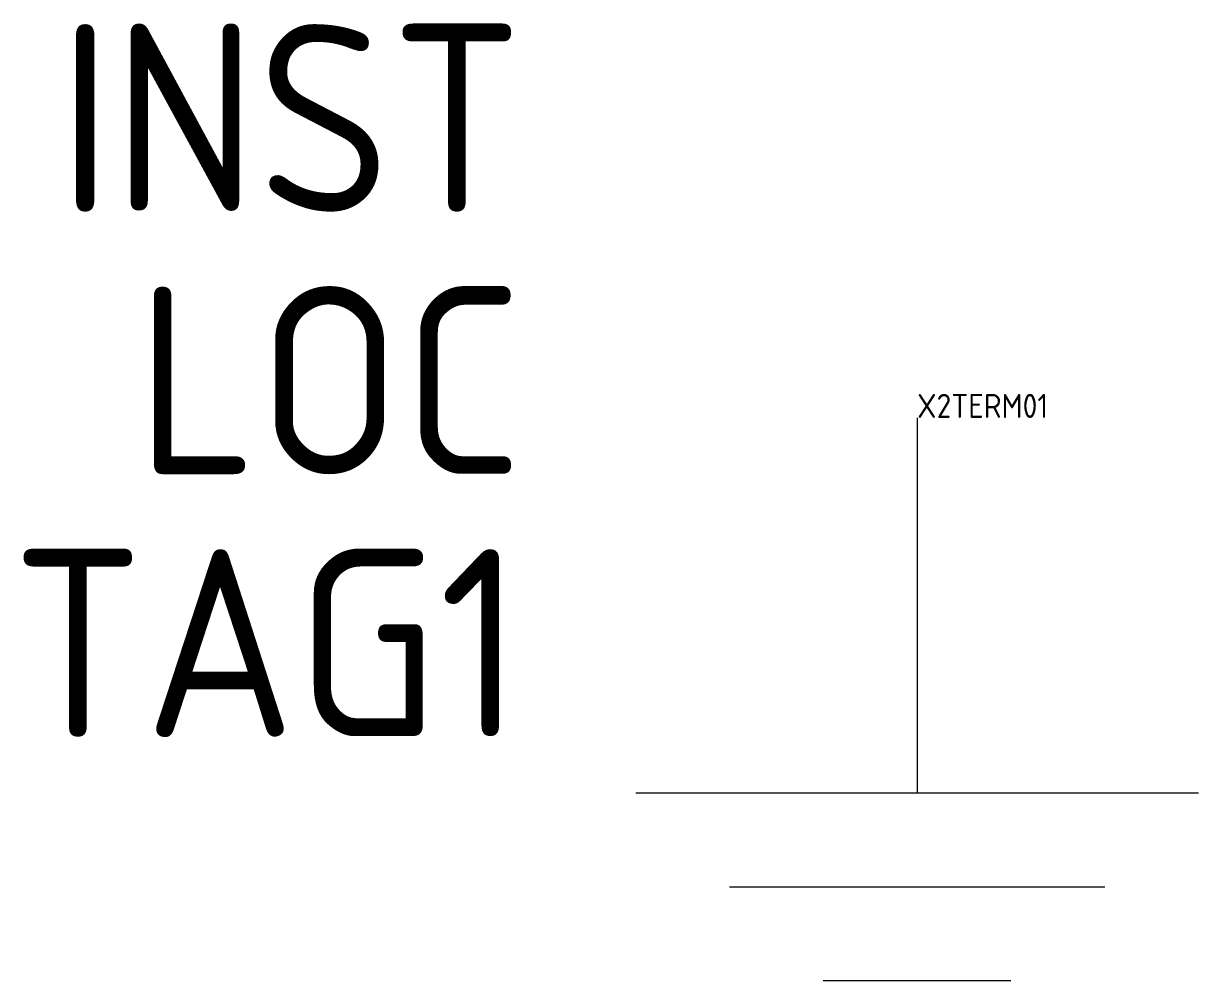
# Model space of a CAD drawing. Extents: x -11.9 to 3.8, y -7.5 to 5.3.
import ezdxf
from ezdxf.enums import TextEntityAlignment as Align

# ---------------------------------------------------------------- set-up
doc = ezdxf.new("R2010")
doc.units = 0
doc.header["$MEASUREMENT"] = 0
doc.styles.add('WD_IEC', font='isocp2.shx', dxfattribs={"width": 0.9, "height": 4, "bigfont": 'gbcbig.shx'})

msp = doc.modelspace()

# ---------------------------------------------------------------- linework, layer by layer
for p, q in [((0, 0), (0, -5)), ((-3.75, -5), (3.75, -5)), ((-2.5, -6.25), (2.5, -6.25)), ((-1.25, -7.5), (1.25, -7.5))]:
    msp.add_line(p, q)

# ---------------------------------------------------------------- texts
at = {"style": 'WD_IEC'}
for tag, text, p in [('INST', '', (-5.25, 2.75)), ('LOC', '', (-5.25, -0.75)), ('TAG1', 'GND', (-5.25, -4.25))]:
    msp.add_attdef(tag, text=text, height=2.5, dxfattribs=at).set_placement(p, align=Align.RIGHT)
at = {"style": 'WD_IEC', "flags": 1}
msp.add_attdef('X2TERM01', (0, 0), '', height=0.32, dxfattribs=at)

doc.saveas('drawing.dxf')
